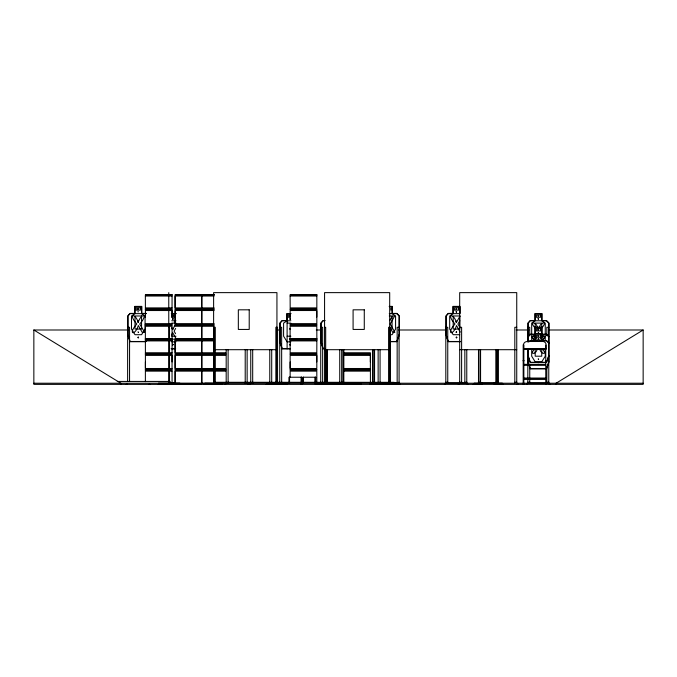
<?xml version="1.0" encoding="UTF-8"?>
<svg xmlns="http://www.w3.org/2000/svg" width="677" height="677" viewBox="0 0 677 677"><rect width="100%" height="100%" fill="white"/><g stroke="black" fill="none" stroke-linecap="round" stroke-linejoin="round"><path stroke-width="1.02" d="M145.403 368.508L145.403 361.95M172.043 361.95L172.043 355.4M172.043 317.081L172.043 310.523M175.131 368.508L175.131 355.4M175.131 323.631L175.131 310.523M201.771 355.4L201.771 368.508M201.771 310.523L201.771 323.631M290.137 368.5L290.137 355.4L316.836 355.4L316.802 368.508L290.137 368.5L290.171 361.95M316.802 361.95L316.802 355.4M316.802 317.081L316.802 310.523L290.137 310.531L290.171 317.081M370.37 361.95L370.37 355.4M266.129 384.367L287.53 384.367M179.845 384.367L158.3 384.367M546.449 384.079L545.772 384.071M172.855 338.83L172.737 339.549M138.446 332.382C138.167 331.502 137.668 331.857 138.43 332.432M456.628 332.382L456.154 332.17L456.577 331.84M172.559 339.465L172.948 338.982L172.533 339.092M290.535 338.932L289.874 339.202L290.526 339.465M456.62 331.823L456.036 332.102L456.611 332.432M173.092 344.695C173.041 345.786 172.686 342.74 172.508 344.991M290.458 339.507L289.959 339.143L290.518 338.982M172.474 319.417L173.007 319.222L172.525 318.647M172.093 339.456L145.242 339.431L145.352 338.94L172.093 338.906L172.068 326.272L145.377 326.272M214.084 339.456L174.835 339.202L214.084 338.906M172.576 318.994L172.804 318.655M290.044 318.689C289.341 320.213 291.355 318.985 290.145 319.079M538.122 318.689L538.579 319.4L538.139 318.655M538.147 364.234L538.774 364.581M172.576 319.366L172.83 318.909M172.542 345.016L172.999 344.542M172.347 316.311C172.449 314.043 173.473 317.53 172.669 315.643L172.39 316.328M172.347 329.09C172.525 327.27 173.49 329.462 172.39 329.107M137.888 309.203L138.201 308.407M137.888 321.981L138.201 321.186M289.984 316.328C289.942 314.018 291.059 317.657 290.238 315.643L290.01 316.311M289.984 329.107C289.9 327.169 291.22 329.682 290.01 329.09M456.07 309.203L456.383 308.407M456.07 321.981L456.383 321.186M537.987 329.978L538.257 329.225M137.913 309.177L138.48 309.194L138.218 308.424M137.913 321.956L138.48 321.973L138.218 321.203M456.095 309.177L456.67 309.194L456.4 308.424M456.095 321.956L456.67 321.973L456.4 321.203M538.097 329.978L538.553 329.987M538.469 336.02L538.003 336.274L538.266 335.547M146.579 340.514L147.248 338.576M399.083 334.7L396.747 341.487L390.688 341.487M548.768 355.501L546.424 362.288L530.277 362.288L528.178 355.501M548.996 355.543L546.593 362.525L530.108 362.525L527.942 355.535M548.768 361.814L546.424 368.601L530.277 368.601L528.178 361.814L528.178 349.273M538.257 315.558C537.259 316.751 539.594 316.438 538.3 315.541M538.257 328.337C537.259 329.53 539.594 329.217 538.3 328.32M290.069 338.94L316.853 338.906L316.802 326.272L290.137 326.272L290.069 339.228L316.853 339.456M166.991 338.771L167.244 339.609L169.199 339.245M205.004 340.539L205.876 338.779M207.314 340.235L208.237 338.398M207.636 340.226L208.491 338.618M171.416 335.123L172.745 332.661L175.885 338.415M175.081 325.104L172.635 329.53L171.662 327.761M537.115 348.799C536.996 354.249 528.61 355.442 534.517 349.036M175.665 328.404L174.107 331.163L175.555 333.702M389.715 320.627L392.398 316.024L394.674 315.956L390.223 324.029L394.869 332.348L392.677 332.305L390.214 327.998M539.391 327.761C540.026 321.617 548.446 320.822 541.812 327.896M539.4 341.428C540.026 335.293 548.446 334.489 541.82 341.563M459.818 320.763L457.906 324.029L459.911 327.414M294.664 340.226L295.663 338.618M542.243 341.03L545.256 336.215L545.256 323.115L541.744 320.771L541.744 313.756L535.194 313.756L535.194 320.771L531.682 323.115L531.682 336.215L534.686 341.03M460.081 316.024L456.383 322.396C453.429 312.461 445.915 314.06 455.003 323.978C445.483 334.76 453.48 335.834 456.501 325.527L460.216 332.111M527.942 336.714L530.176 334.21L534.957 334.21M528.17 336.808L530.277 334.438L535.194 334.438L531.682 336.782L531.682 340.81M529.059 341.775L530.176 340.523L534.965 340.523L534.957 327.186L541.981 327.186L541.981 340.523L546.525 340.523L549.005 343.002M200.739 339.456L200.714 338.965M204.843 383.174L215.303 383.275M222.716 383.174L220.558 383.275M172.914 339.592L172.407 339.329M203.802 338.838L203.794 339.617L204.099 338.982M287.107 320.771L283.595 323.115L283.595 336.215L287.107 341.834L290.856 341.834M556.037 383.267L643.15 329.995L643.15 384.367L33.85 384.367L33.85 329.995L127.995 329.995M474.247 383.174L478.3 383.275M482.532 383.174L480.374 383.275M290.052 318.655L290.281 319.079M538.274 329.208L538.672 329.987M538.283 335.521L538.672 336.308L538.164 336.105M538.35 318.994L538.232 319.079M538.35 332.661C538.156 332.915 539.01 332.534 538.232 332.754M538.359 338.982L538.232 339.067M145.352 338.965L145.403 326.272M290.272 345.016L290.382 344.212L290.061 344.991M172.948 316.328L172.737 315.558M172.948 329.107L172.737 328.337M168.768 292.633L168.768 382.285M214.084 295.189L175.081 295.223L175.106 307.891L214.084 307.891M145.403 296.027L172.043 296.027M214.084 296.027L175.131 296.027L175.131 307.891M290.171 296.027L316.802 296.027M389.292 306.385L392.296 306.385L392.296 313.409L396.84 313.409L399.32 315.88L399.32 334.743L396.917 341.716L390.731 341.716M389.258 306.622L392.068 306.622L392.068 313.637L395.58 315.981L395.58 329.081L392.068 334.7L390.197 334.7M145.377 307.891L172.068 307.891M145.191 308.805L172.254 308.805M174.92 308.805L201.983 308.805M202.364 308.805L214.084 308.805M289.951 308.805L317.014 308.805M145.191 309.609L172.254 309.609M174.92 309.609L201.983 309.609M202.364 309.609L214.084 309.609M289.951 309.609L317.014 309.609M145.377 310.531L172.068 310.531L172.068 317.081M214.084 310.523L175.106 310.531L175.106 323.631L214.084 323.631M138.049 311.945C138.015 311.809 138.743 312.012 138.049 311.598M456.23 311.945L456.23 311.598M146.342 313.409L141.798 313.409L141.798 306.385L134.774 306.385L134.774 313.409L129.992 313.409L127.758 315.914L127.758 334.734L129.925 341.716L145.377 341.716M171.289 313.519L176.147 313.519M290.89 313.519L286.879 313.519L286.879 320.543M146.24 313.637L130.094 313.637L127.987 316.007L127.987 334.7L130.094 341.487L146.24 341.487M389.258 313.637L396.747 313.637L399.083 315.981L399.083 383.309M171.687 313.756L175.986 313.756M290.856 313.756L287.107 313.756L287.107 348.85M171.789 314.923L174.852 314.923L174.852 317.259L171.789 317.259M290.382 314.923L288.275 314.923L288.275 317.259L290.382 317.259M389.258 315.981L392.068 315.981L392.068 329.081L390.197 329.081M287.107 320.543L282.089 320.543L279.855 323.047L279.855 341.868L282.021 348.85L290.264 348.85M325.095 320.543L323.09 320.543L320.856 323.047L320.856 341.868L323.022 348.85L325.078 348.85M171.755 320.771L175.986 320.771M290.856 320.771L282.199 320.771L280.092 323.132L280.092 341.834L282.199 348.621L290.264 348.621M324.359 320.771L323.191 320.771L321.084 323.132L321.084 341.834L323.191 348.621M171.755 323.115L175.986 323.115M287.107 323.115L290.856 323.115M145.377 323.631L172.068 323.631M290.137 323.631L316.836 323.631L316.836 310.531M145.191 324.545L172.254 324.545M174.92 324.545L201.983 324.545M202.364 324.545L214.084 324.545M289.951 324.545L317.014 324.545M145.191 325.358L172.254 325.358M174.92 325.358L201.983 325.358M202.364 325.358L214.084 325.358M289.951 325.358L317.014 325.358M175.106 326.272L214.084 326.272M168.641 327.304L169.504 327.304L169.504 382.285M213.619 327.304L215.303 327.304L215.303 382.285M324.571 327.304L325.688 327.304L325.688 382.285M399.083 327.304L397.154 327.304L397.154 383.309M459.691 327.304L461.621 327.304L461.612 382.285M516.746 327.304L514.816 327.304L514.808 382.285M548.759 327.304L546.83 327.304L546.83 335.758M535.194 327.423L541.744 327.423M277.147 329.995L280.32 329.995M316.286 329.995L321.575 329.995M398.795 329.995L446.397 329.995M516.212 329.995L528.906 329.995M549.005 329.995L643.15 329.995M534.957 333.507L541.981 333.507M535.194 333.736L541.752 333.736M541.981 334.21L546.525 334.21L548.996 336.689M459.742 334.7L453.192 334.7L449.68 329.081L449.68 315.981L453.192 313.637L453.192 306.622L459.742 306.622L459.742 313.637L448.284 313.637L446.177 316.007L446.177 334.7L448.284 341.487L460.385 341.487M171.755 336.215L175.986 336.215M287.107 336.215L290.856 336.215M145.428 338.534L172.017 338.534M175.157 338.534L214.084 338.534M290.196 338.534L316.777 338.534M145.403 338.568L172.043 338.568M175.131 338.568L214.084 338.568M290.171 338.568L316.802 338.568M145.352 339.6L172.093 339.6M175.081 339.6L214.084 339.575M290.111 339.6L316.853 339.6M145.403 352.759L145.377 340.125L172.093 340.066L172.043 352.759M214.084 352.759L175.106 352.759L175.106 340.125L214.084 340.066M290.111 340.091L316.853 340.066L316.802 352.759L290.137 352.759L290.137 340.125L316.853 340.125M145.352 340.125L172.093 340.125M175.081 340.125L214.254 340.108M530.277 340.759L546.424 340.759L548.768 343.095M145.403 340.903L172.043 340.903M214.084 340.903L175.131 340.903L175.131 352.759M290.171 340.903L316.802 340.903M527.535 341.352L542.091 341.352A3.817 3.334 0 0 1 546.102 344.855L546.102 349.078L523.524 349.078L523.524 344.855M542.091 341.496L527.535 341.496A3.817 3.334 0 0 0 523.524 344.999M460.47 341.716L448.106 341.716L445.94 334.734L445.94 315.914L448.174 313.409L452.964 313.409L452.964 306.385L459.979 306.385L459.979 313.409M171.755 341.834L175.986 341.834M290.094 345.016L290.281 344.288M171.137 348.621L175.309 348.621M171.636 348.85L175.69 348.85M523.524 348.934L546.102 348.934M213.619 349.696L275.877 349.696M324.571 349.696L389.698 349.696M459.691 349.696L516.746 349.696M145.377 352.759L172.068 352.759M214.947 352.759L225.644 352.759M344.161 352.759L370.404 352.759M145.191 353.673L172.254 353.673M174.92 353.673L201.983 353.673M202.364 353.673L214.084 353.673M214.956 353.673L225.805 353.673M289.951 353.673L317.014 353.673M343.984 353.673L370.59 353.673M145.191 354.486L172.254 354.486M174.92 354.486L201.983 354.486M202.364 354.486L214.084 354.486M214.956 354.486L225.805 354.486M289.951 354.486L317.014 354.486M343.984 354.486L370.59 354.486M145.377 355.4L172.068 355.4L172.043 368.508M214.084 355.4L175.106 355.4L175.106 368.5L214.084 368.508M214.947 355.4L225.644 355.4M344.161 355.4L370.404 355.4L370.37 368.508M523.186 360.672L523.854 360.672M545.772 360.672L546.441 360.672L545.772 360.841M523.186 360.841L523.854 360.841M523.854 364.353L545.764 364.353M523.854 365.318L545.764 365.318M172.068 368.5L145.377 368.5L145.403 355.4M214.947 368.508L225.644 368.5M344.161 368.5L370.404 368.5M145.191 369.422L168.294 369.422M169.005 369.422L172.254 369.422M174.92 369.422L201.983 369.422M202.364 369.422L214.084 369.422M214.956 369.422L225.805 369.422M289.951 369.422L317.014 369.422M343.984 369.422L370.59 369.422M145.191 370.226L172.254 370.226M174.92 370.226L201.983 370.226M202.364 370.226L214.084 370.226M214.956 370.226L225.805 370.226M289.951 370.226L317.014 370.226M343.984 370.226L370.59 370.226M172.068 371.14L145.377 371.14L145.377 381.676M214.084 371.14L175.106 371.14L175.106 383.774M214.947 371.14L225.644 371.14M344.161 371.14L370.404 371.14L370.404 382.725M301.925 377.233L289.155 377.233L289.155 383.343M315.829 377.233L303.059 377.233L303.059 383.343M523.854 378.13L545.772 378.13M523.854 378.426L545.772 378.426M523.854 378.781L545.772 378.781M523.854 379.137L545.772 379.137M117.282 381.43L170.113 381.43L170.113 383.216M168.539 382.285L169.732 382.285M213.441 382.285L394.175 382.327M399.312 382.285L393.811 382.877M445.593 382.285L447.971 382.285L447.971 382.877L464.608 382.877L464.608 382.285L466.986 382.285M459.463 382.285L461.841 382.285L461.841 382.877M478.292 382.285L480.772 382.285L480.772 382.877M498.306 382.285L495.826 382.285L495.826 382.877M516.966 382.285L514.588 382.285L514.588 382.877M527.586 382.285L529.964 382.285L529.964 382.877L546.61 382.877L546.61 382.285L548.988 382.285M169.546 382.581L172.711 382.581M273.821 382.581L289.671 382.581M301.299 382.581L303.406 382.581M316.091 382.581L330.884 382.581M172.373 382.877L175.58 382.877M480.484 382.877L496.114 382.877M33.85 383.224L643.15 383.224M393.819 383.275L398.905 383.174M213.221 383.436L175.131 383.436L175.131 371.14M127.115 384.214L126.218 384.367M149.101 384.214L149.998 384.367M180.243 384.214L186.767 384.367M200.367 384.214L188.426 384.367M222.581 384.214L204.217 384.367M225.669 384.214L224.772 384.367M247.655 384.214L248.552 384.367M250.236 384.214L249.348 384.367M301.13 384.214L302.018 384.367M361.137 384.214L315.321 384.367M369.481 384.214L380.948 384.367M381.557 384.214L400.496 384.367M445.297 384.214L444.4 384.367M459.234 384.214L458.346 384.367M467.282 384.214L468.179 384.367M482.303 384.214L473.189 384.367M494.286 384.214L503.4 384.367M517.194 384.214L518.193 384.248M527.29 384.214L526.401 384.367M549.284 384.214L550.173 384.367M172.517 319.459L172.474 318.689L172.94 318.85M502.351 383.174L494.058 383.174M172.88 318.698L172.593 319.366M33.85 329.995L120.836 383.224L120.836 384.367M548.768 336.782L546.424 334.438L541.744 334.438L545.256 336.782L545.256 340.81M167.718 338.618L168.683 340.226L167.71 338.618M542.412 349.061C548.294 355.459 540.102 354.206 539.891 348.799M535.092 327.863C528.382 321.126 536.988 321.516 537.369 327.761M535.092 341.538C528.39 334.793 536.988 335.191 537.377 341.428M199.283 338.39L200.206 340.218M201.534 338.779L202.398 340.539M179.837 383.174L158.443 383.174M523.854 384.054L523.186 384.062M556.164 383.224L556.164 384.367M548.759 383.309L548.759 323.115L546.424 320.771L530.277 320.771L528.17 323.132L528.17 341.995M546.83 366.401L546.83 383.309M545.764 345.092L545.772 383.343M545.256 349.146L545.256 356.204L541.752 361.814L535.194 361.814L531.69 356.204L531.69 349.146M541.752 340.759L541.744 323.115L535.194 323.115L535.194 340.759M541.752 349.146L541.752 356.204L535.194 356.204L535.194 349.146M529.744 335.758L529.744 327.304L527.815 327.304L527.815 341.039M529.744 365.343L529.744 383.309M527.942 341.944L527.933 323.047L530.176 320.543L534.957 320.543L534.957 313.519L541.981 313.519L541.981 320.543L546.517 320.543L548.996 323.014L549.005 361.856L546.593 368.838L530.108 368.838L527.942 361.848L527.942 349.264M527.815 349.493L527.815 383.309M523.863 345.092L523.854 383.343M523.186 344.762L523.186 383.343M516.737 382.285L516.746 292.633L459.691 292.633L459.691 382.285M498.094 349.493L498.094 383.309M497.807 349.493L497.807 383.309M496.317 349.493L496.317 383.309M496.029 349.493L496.029 383.309M480.568 349.493L480.568 383.309M480.281 349.493L480.281 383.309M478.783 349.493L478.783 383.309M478.495 349.493L478.495 383.309M466.766 349.493L466.766 383.309M464.837 349.493L464.837 383.309M447.751 383.309L447.751 327.304L445.813 327.304L445.813 383.309M390.9 307.79L390.9 310.134M390.307 382.285L390.307 327.304L388.59 327.304L388.59 382.285M389.698 382.285L389.698 292.633L324.571 292.633L324.571 382.285M388.454 382.285L388.454 382.877M380.288 382.285L380.288 382.877M380.068 349.493L380.068 383.309M378.138 349.493L378.138 383.309M374.567 349.493L374.567 383.309M374.195 349.493L374.195 383.309M372.892 349.493L372.892 383.309M372.697 382.285L372.697 382.877M372.519 349.493L372.519 383.309M372.325 382.285L372.325 382.877M343.848 349.51L343.814 382.877M343.391 349.51L343.391 382.285M343.112 349.51L343.112 382.285M343.078 382.285L343.078 382.877M341.673 349.493L341.673 383.309M339.736 349.493L339.744 383.309M339.515 382.285L339.524 382.877M327.338 349.51L327.372 382.877M327.059 349.51L327.059 382.285M326.424 382.877L326.322 349.51L326.297 382.285M325.815 382.285L325.815 382.877M322.878 382.285L322.878 382.877M322.65 383.309L322.658 327.304L320.729 327.304L320.729 383.309M316.836 382.725L316.802 371.14L290.137 371.14L290.137 377.461M315.677 377.233L315.677 383.343M315.355 377.233L315.355 383.343M315.033 377.233L315.033 383.343M303.44 377.233L303.44 383.343M303.211 377.233L303.211 383.343M301.747 377.233L301.773 383.343M301.451 377.233L301.451 383.343M301.13 377.233L301.13 383.343M293.776 338.534L293.776 340.59M289.544 377.233L289.544 383.343M289.307 377.233L289.307 383.343M281.877 382.285L281.886 382.877M281.657 383.309L281.657 327.304L279.728 327.304L279.728 383.309M277.553 382.285L277.553 327.304L275.877 327.304L275.877 382.285M276.935 327.507L276.935 292.633L213.619 292.633L213.619 382.285M276.495 327.304L276.495 382.285M276.368 382.285L276.368 382.877M275.751 382.285L275.751 382.877M271.705 349.493L271.705 383.309M269.776 349.493L269.776 383.309M269.556 382.285L269.556 382.877M252.91 382.285L252.91 382.877M252.69 349.493L252.69 383.309M250.752 349.493L250.752 383.309M247.139 349.493L247.139 383.309M245.209 349.493L245.209 383.309M244.981 382.285L244.981 382.877M228.344 382.285L228.344 382.877M228.115 349.493L228.115 383.309M226.186 349.493L226.186 383.309M215.421 382.285L215.421 382.877M214.245 327.304L214.245 382.285M201.797 295.248L201.797 307.891M201.797 310.531L201.797 323.631M201.797 326.272L201.797 338.906M201.797 340.125L201.797 352.759M201.797 355.4L201.797 368.5M201.797 371.14L201.797 383.774M201.771 296.027L201.771 307.891M201.771 326.272L201.771 338.568M201.771 340.903L201.771 352.759M201.771 371.14L201.771 383.436M176.003 338.559L175.986 340.616M174.835 314.923L174.835 317.259M172.593 344.288L172.61 344.923M172.043 307.891L172.068 295.248L145.352 295.189L145.403 307.891M172.043 371.14L172.068 382.725M169.394 327.304L169.377 381.227M145.403 310.523L145.403 317.081M129.561 381.193L129.561 327.304L127.631 327.304L127.631 381.193M538.63 359.504L538.249 358.818L538.587 359.572M138.472 337.468C138.116 338.534 137.998 336.469 138.472 337.468M456.653 337.468C456.188 338.508 456.247 336.461 456.653 337.468M138.582 337.468C137.888 338.898 137.846 336.088 138.582 337.468M456.772 337.468C456.036 338.906 456.053 336.08 456.772 337.468M456.611 311.716C456.653 313.307 455.596 310.955 456.611 311.716M538.613 338.83C538.613 340.413 537.623 338.077 538.613 338.83M144.429 332.085L142.178 332.305L138.311 325.527C135.29 335.834 127.301 334.76 136.822 323.978C127.733 314.06 135.248 312.461 138.201 322.396C141.222 312.596 148.923 313.705 139.716 324.029L144.429 332.085M172.677 315.643L172.838 316.125L172.686 315.643M177.899 338.618L176.934 340.226L177.924 338.618M145.073 329.081L141.561 334.7L135.011 334.7L131.499 329.081L131.499 315.981L135.011 313.637L135.011 306.622L141.561 306.622L141.561 313.637L145.073 315.981L145.073 329.081M172.068 294.664L145.377 294.664L172.093 294.723M214.084 294.664L175.106 294.664L214.084 294.698M316.836 294.664L290.137 294.664L316.853 294.723M316.853 295.223L290.111 295.248L290.171 307.891L316.836 307.891L316.836 295.248M140.393 307.79L136.179 307.79L136.179 310.134L140.393 310.134L140.393 307.79M458.574 307.79L454.36 307.79L454.36 310.134L458.574 310.134L458.574 307.79M249.212 309.821L238.329 309.821L238.329 329.437L249.212 329.437L249.212 309.821M364.277 309.821L353.089 309.821L353.089 329.437L364.277 329.437L364.277 309.821M540.576 314.923L536.362 314.923L536.362 317.259L540.576 317.259L540.576 314.923M141.561 315.981L135.011 315.981L135.011 329.081L141.561 329.081L141.561 315.981M459.742 315.981L453.192 315.981L453.192 329.081L459.742 329.081L459.742 315.981M540.576 328.59L536.362 328.59L536.362 330.935L540.576 330.935L540.576 328.59M540.576 334.903L536.37 334.903L536.37 337.248L540.576 337.248L540.576 334.903"/></g></svg>
